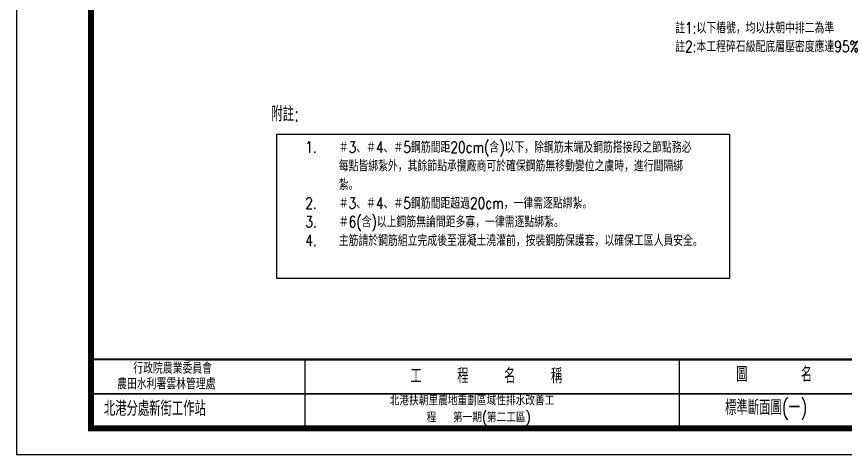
# Model space of a CAD drawing. Header units: millimetres. Extents: x -1400 to 47730, y 8839 to 61291.
# Drawn here: x -1400 to 9722, y 10838 to 16710 of the extents above; entities that cross this region are included whole.
import ezdxf
from ezdxf.enums import TextEntityAlignment as Align

# ---------------------------------------------------------------- set-up
doc = ezdxf.new("R2010")
doc.units = ezdxf.units.MM
doc.header["$LTSCALE"] = 20
doc.layers.add('FRAME', color=5, linetype='Continuous')
doc.layers.add('TEXT', color=4, linetype='Continuous')
doc.styles.add('YLIA', font='romans.shx', dxfattribs={"width": 0.8, "bigfont": 'lsp.shx'})

msp = doc.modelspace()

# ---------------------------------------------------------------- linework, layer by layer
at = {"layer": 'FRAME', "ltscale": 0.5}
for p, q in [((-1399.57241, 25688.3663), (-1399.57241, 10838.3663)), ((2470.06824, 12113.3663), (2470.06824, 11188.3663)), ((7492.81511, 12113.3663), (7492.81511, 11188.3663)), ((-1399.57241, 10838.3663), (19600.42759, 10838.3663))]:
    msp.add_line(p, q, dxfattribs=at)
at = {"layer": 'FRAME', "ltscale": 5}
msp.add_line((-399.57241, 12113.3663), (19100.42759, 12113.3663), dxfattribs=at)
at = {"layer": 'FRAME'}
for p, q in [((862.1251, 12106.83516), (18553.89979, 12106.83516)), ((7492.81511, 12113.3663), (7492.81511, 11202.03603)), ((-399.57241, 11650.8663), (19100.42759, 11650.8663))]:
    msp.add_line(p, q, dxfattribs=at)
at = {"layer": 'FRAME', "const_width": 80}
msp.add_lwpolyline([(19100.42759, 11188.3663), (19100.42759, 25038.3663), (-399.57241, 25038.3663), (-399.57241, 11188.3663), (19100.42759, 11188.3663)], dxfattribs=at)
at = {"layer": 'FRAME', "ltscale": 0.5}
for points, const_width in [([(-399.57241, 12113.3663), (19100.42759, 12113.3663)], 25), ([(-399.57241, 12113.3663), (19100.42759, 12113.3663)], 25), ([(2470.06824, 12113.3663), (2470.06824, 11188.3663)], 20), ([(7492.81511, 12113.3663), (7492.81511, 11188.3663)], 20), ([(-399.57241, 11650.8663), (19100.42759, 11650.8663)], 20)]:
    msp.add_lwpolyline(points, dxfattribs=dict(at, const_width=const_width))
at = {"layer": 'TEXT', "ltscale": 0.1}
msp.add_lwpolyline([(2090.66856, 15134.758), (8164.71321, 15134.758), (8164.71321, 13196.80516), (2090.66856, 13196.80516)], close=True, dxfattribs=at)

# ---------------------------------------------------------------- texts
at = {"layer": 'FRAME', "style": 'YLIA', "width": 0.8}
for s, height, p in [('行政院農業委員會', 150, (166.99706, 11920.79948)), ('圖      名', 200, (8255.68842, 11811.79996)), ('農田水利署雲林管理處', 150, (-50.18025, 11711.28725)), ('北港分處新街工作站', 200, (-227.20726, 11353.94424))]:
    msp.add_text(s, height=height, dxfattribs=at).set_placement(p)
msp.add_text('工    程    名    稱', height=200, dxfattribs=at).set_placement((4903.35684, 11792.2112), align=Align.CENTER)
at = {"layer": 'FRAME', "attachment_point": 1, "style": 'YLIA'}
for s, insert, char_height, width in [('\\pi67.87415;北港扶朝里農地重劃區域性排水改善工\\P\\pi564.19929;程   第一期(第二工區)', (3538.95959, 11631.02747), 135.375, 2713.4079746), ('標準斷面圖(一)', (8107.15685, 11567.53368), 200, 4495.5)]:
    msp.add_mtext(s, dxfattribs=dict(at, insert=insert, char_height=char_height, width=width))
at = {"layer": 'TEXT', "ltscale": 0.5, "style": 'YLIA', "width": 0.8}
msp.add_text('附註:', height=200, dxfattribs=at).set_placement((2018.65761, 15305.07743))
at = {"layer": 'TEXT', "char_height": 150, "style": 'YLIA'}
for s, insert, width, attachment_point in [('註1:以下樁號，均以扶朝中排二為準\\P註2:本工程碎石級配底層壓密度應達95%', (7437.26581, 16432.90387), 3351.6573843, 4), ('\\pi-450,l450,t450;1.^I＃3、＃4、＃5鋼筋間距20cm(含)以下，除鋼筋末端及鋼筋搭接段之節點務必每點皆綁紮外，其餘節點承攬廠商可於確保鋼筋無移動變位之虞時，進行間隔綁紮。\\P2.^I＃3、＃4、＃5鋼筋間距超過20cm，一律需逐點綁紮。\\P3.^I＃6(含)以上鋼筋無論間距多寡，一律需逐點綁紮。\\P4.^I主筋請於鋼筋組立完成後至混凝土澆灌前，按裝鋼筋保護套，以確保工區人員安全。', (2473.32492, 15032.99603), 5263.6048091, 1)]:
    msp.add_mtext(s, dxfattribs=dict(at, insert=insert, width=width, attachment_point=attachment_point))

doc.saveas('drawing.dxf')
